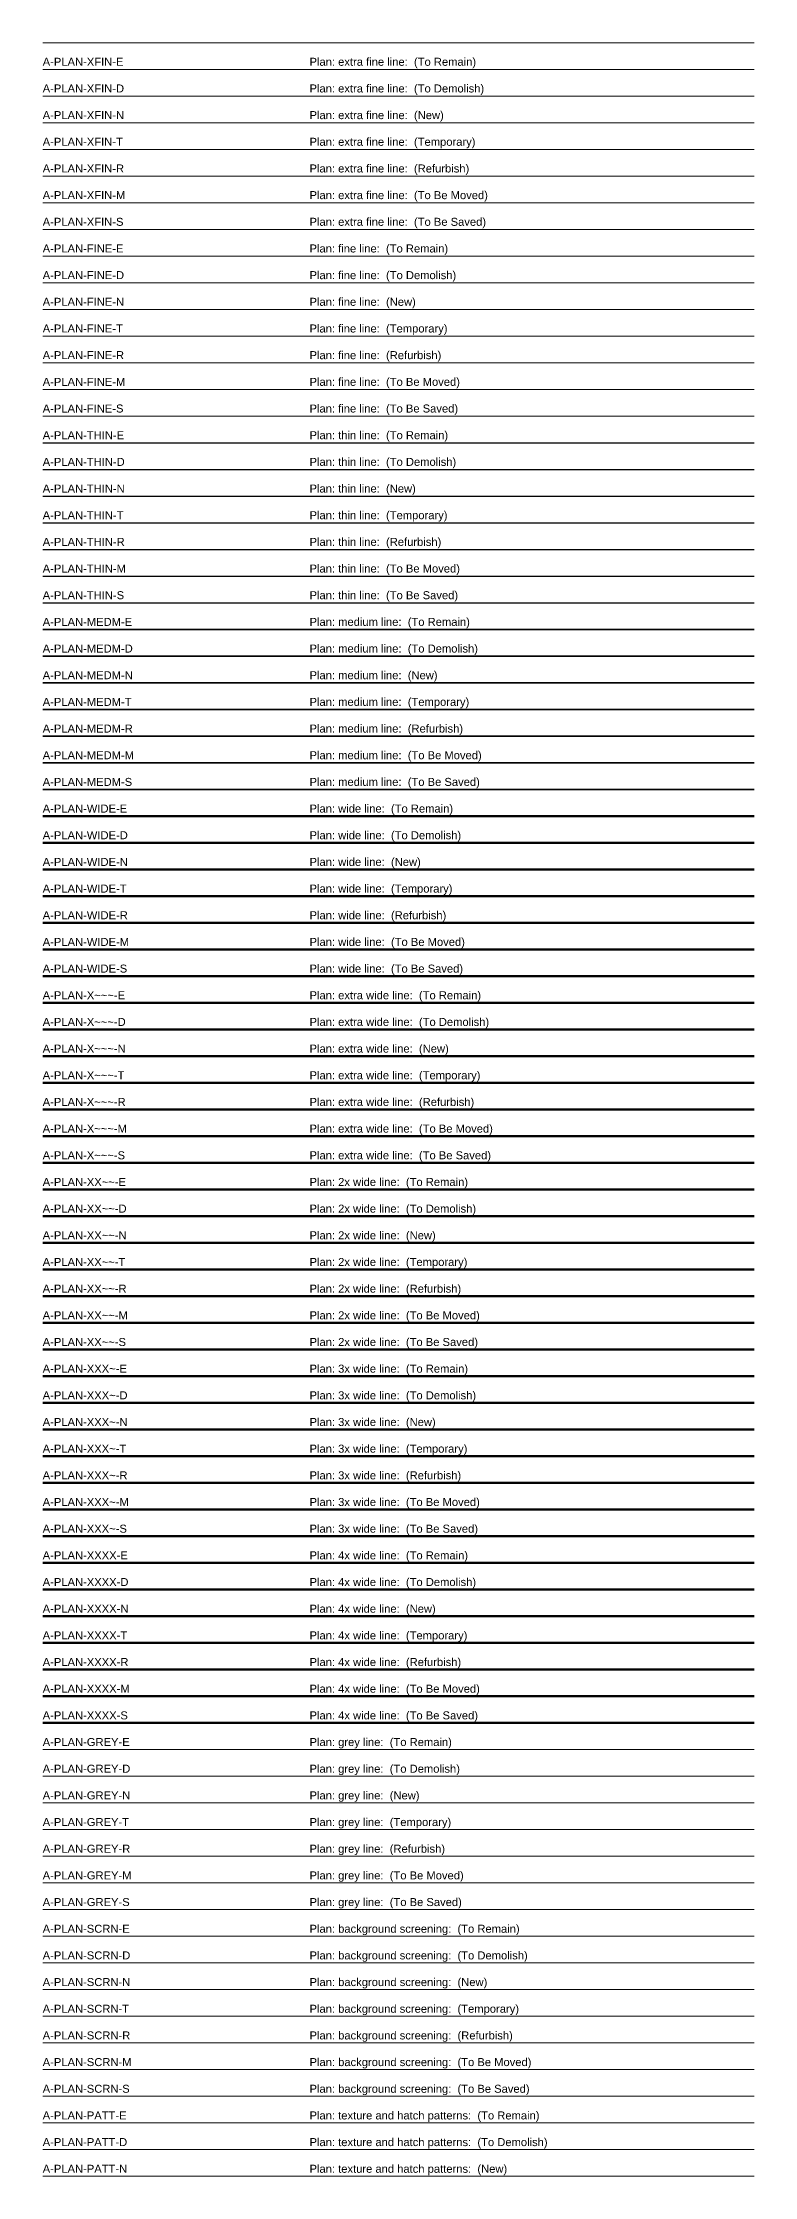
# Model space of a CAD drawing. Header units: millimetres. Extents: x 0 to 200, y -4838 to 3.
# Drawn here: x 0 to 200, y -4230 to -3630 of the extents above; entities that cross this region are included whole.
import ezdxf

# ---------------------------------------------------------------- set-up
doc = ezdxf.new("R2010")
doc.units = ezdxf.units.MM
for name, color, linetype, lineweight in [('A-PLAN-FINE-D', 11, 'Continuous', 18), ('A-PLAN-FINE-E', 201, 'Continuous', 18), ('A-PLAN-FINE-M', 51, 'Continuous', 18), ('A-PLAN-FINE-N', 171, 'Continuous', 18), ('A-PLAN-FINE-R', 131, 'Continuous', 18), ('A-PLAN-FINE-S', 101, 'Continuous', 18), ('A-PLAN-FINE-T', 31, 'Continuous', 18), ('A-PLAN-GREY-D', 8, 'Continuous', 13), ('A-PLAN-GREY-E', 8, 'Continuous', 13), ('A-PLAN-GREY-M', 8, 'Continuous', 13), ('A-PLAN-GREY-N', 8, 'Continuous', 13), ('A-PLAN-GREY-R', 8, 'Continuous', 13), ('A-PLAN-GREY-S', 8, 'Continuous', 13), ('A-PLAN-GREY-T', 8, 'Continuous', 13), ('A-PLAN-MEDM-D', 13, 'Continuous', 35), ('A-PLAN-MEDM-E', 203, 'Continuous', 35), ('A-PLAN-MEDM-M', 53, 'Continuous', 35), ('A-PLAN-MEDM-N', 173, 'Continuous', 35), ('A-PLAN-MEDM-R', 133, 'Continuous', 35), ('A-PLAN-MEDM-S', 103, 'Continuous', 35), ('A-PLAN-MEDM-T', 33, 'Continuous', 35), ('A-PLAN-PATT-D', 19, 'Continuous', 13), ('A-PLAN-PATT-E', 209, 'Continuous', 13), ('A-PLAN-PATT-N', 179, 'Continuous', 13), ('A-PLAN-SCRN-D', 9, 'Continuous', 13), ('A-PLAN-SCRN-E', 9, 'Continuous', 13), ('A-PLAN-SCRN-M', 9, 'Continuous', 13), ('A-PLAN-SCRN-N', 9, 'Continuous', 13), ('A-PLAN-SCRN-R', 9, 'Continuous', 13), ('A-PLAN-SCRN-S', 9, 'Continuous', 13), ('A-PLAN-SCRN-T', 9, 'Continuous', 13), ('A-PLAN-THIN-D', 12, 'Continuous', 25), ('A-PLAN-THIN-E', 202, 'Continuous', 25), ('A-PLAN-THIN-M', 52, 'Continuous', 25), ('A-PLAN-THIN-N', 172, 'Continuous', 25), ('A-PLAN-THIN-R', 132, 'Continuous', 25), ('A-PLAN-THIN-S', 102, 'Continuous', 25), ('A-PLAN-THIN-T', 32, 'Continuous', 25), ('A-PLAN-WIDE-D', 14, 'Continuous', 50), ('A-PLAN-WIDE-E', 204, 'Continuous', 50), ('A-PLAN-WIDE-M', 54, 'Continuous', 50), ('A-PLAN-WIDE-N', 174, 'Continuous', 50), ('A-PLAN-WIDE-R', 134, 'Continuous', 50), ('A-PLAN-WIDE-S', 104, 'Continuous', 50), ('A-PLAN-WIDE-T', 34, 'Continuous', 50), ('A-PLAN-XFIN-D', 10, 'Continuous', 13), ('A-PLAN-XFIN-E', 200, 'Continuous', 13), ('A-PLAN-XFIN-M', 50, 'Continuous', 13), ('A-PLAN-XFIN-N', 170, 'Continuous', 13), ('A-PLAN-XFIN-R', 130, 'Continuous', 13), ('A-PLAN-XFIN-S', 100, 'Continuous', 13), ('A-PLAN-XFIN-T', 30, 'Continuous', 13), ('A-PLAN-XXXX-D', 18, 'Continuous', 200), ('A-PLAN-XXXX-E', 208, 'Continuous', 200), ('A-PLAN-XXXX-M', 58, 'Continuous', 200), ('A-PLAN-XXXX-N', 178, 'Continuous', 200), ('A-PLAN-XXXX-R', 138, 'Continuous', 200), ('A-PLAN-XXXX-S', 108, 'Continuous', 200), ('A-PLAN-XXXX-T', 38, 'Continuous', 200), ('A-PLAN-XXX~-D', 17, 'Continuous', 140), ('A-PLAN-XXX~-E', 207, 'Continuous', 140), ('A-PLAN-XXX~-M', 57, 'Continuous', 140), ('A-PLAN-XXX~-N', 177, 'Continuous', 140), ('A-PLAN-XXX~-R', 137, 'Continuous', 140), ('A-PLAN-XXX~-S', 107, 'Continuous', 140), ('A-PLAN-XXX~-T', 37, 'Continuous', 140), ('A-PLAN-XX~~-D', 16, 'Continuous', 100), ('A-PLAN-XX~~-E', 206, 'Continuous', 100), ('A-PLAN-XX~~-M', 56, 'Continuous', 100), ('A-PLAN-XX~~-N', 176, 'Continuous', 100), ('A-PLAN-XX~~-R', 136, 'Continuous', 100), ('A-PLAN-XX~~-S', 106, 'Continuous', 100), ('A-PLAN-XX~~-T', 36, 'Continuous', 100), ('A-PLAN-X~~~-D', 15, 'Continuous', 70), ('A-PLAN-X~~~-E', 205, 'Continuous', 70), ('A-PLAN-X~~~-M', 55, 'Continuous', 70), ('A-PLAN-X~~~-N', 175, 'Continuous', 70), ('A-PLAN-X~~~-R', 135, 'Continuous', 70), ('A-PLAN-X~~~-S', 105, 'Continuous', 70), ('A-PLAN-X~~~-T', 35, 'Continuous', 70)]:
    doc.layers.add(name, color=color, linetype=linetype, lineweight=lineweight)
doc.layers.add('A-PLAN-NPLT-S', color=140, linetype='Continuous', lineweight=18, plot=False)
doc.layers.add('A-SECT-NPLT-S', color=140, linetype='Continuous', lineweight=18, plot=False)
doc.styles.get("Standard").update_dxf_attribs({"font": 'arial.ttf'})

# ---------------------------------------------------------------- blocks, each defined once
blk = doc.blocks.new('AecLayers_SingleLetter_Augmented_UpperPhasing_A_2D')
at = {"layer": 'A-PLAN-FINE-D'}
blk.add_line((0, -3697.5), (200, -3697.5), dxfattribs=at)
at = {"layer": 'A-PLAN-FINE-E'}
blk.add_line((0, -3690), (200, -3690), dxfattribs=at)
at = {"layer": 'A-PLAN-FINE-M'}
blk.add_line((0, -3727.5), (200, -3727.5), dxfattribs=at)
at = {"layer": 'A-PLAN-FINE-N'}
blk.add_line((0, -3705), (200, -3705), dxfattribs=at)
at = {"layer": 'A-PLAN-FINE-R'}
blk.add_line((0, -3720), (200, -3720), dxfattribs=at)
at = {"layer": 'A-PLAN-FINE-S'}
blk.add_line((0, -3735), (200, -3735), dxfattribs=at)
at = {"layer": 'A-PLAN-FINE-T'}
blk.add_line((0, -3712.5), (200, -3712.5), dxfattribs=at)
at = {"layer": 'A-PLAN-GREY-D'}
blk.add_line((0, -4117.5), (200, -4117.5), dxfattribs=at)
at = {"layer": 'A-PLAN-GREY-E'}
blk.add_line((0, -4110), (200, -4110), dxfattribs=at)
at = {"layer": 'A-PLAN-GREY-M'}
blk.add_line((0, -4147.5), (200, -4147.5), dxfattribs=at)
at = {"layer": 'A-PLAN-GREY-N'}
blk.add_line((0, -4125), (200, -4125), dxfattribs=at)
at = {"layer": 'A-PLAN-GREY-R'}
blk.add_line((0, -4140), (200, -4140), dxfattribs=at)
at = {"layer": 'A-PLAN-GREY-S'}
blk.add_line((0, -4155), (200, -4155), dxfattribs=at)
at = {"layer": 'A-PLAN-GREY-T'}
blk.add_line((0, -4132.5), (200, -4132.5), dxfattribs=at)
at = {"layer": 'A-PLAN-MEDM-D'}
blk.add_line((0, -3802.5), (200, -3802.5), dxfattribs=at)
at = {"layer": 'A-PLAN-MEDM-E'}
blk.add_line((0, -3795), (200, -3795), dxfattribs=at)
at = {"layer": 'A-PLAN-MEDM-M'}
blk.add_line((0, -3832.5), (200, -3832.5), dxfattribs=at)
at = {"layer": 'A-PLAN-MEDM-N'}
blk.add_line((0, -3810), (200, -3810), dxfattribs=at)
at = {"layer": 'A-PLAN-MEDM-R'}
blk.add_line((0, -3825), (200, -3825), dxfattribs=at)
at = {"layer": 'A-PLAN-MEDM-S'}
blk.add_line((0, -3840), (200, -3840), dxfattribs=at)
at = {"layer": 'A-PLAN-MEDM-T'}
blk.add_line((0, -3817.5), (200, -3817.5), dxfattribs=at)
at = {"layer": 'A-PLAN-PATT-D'}
blk.add_line((0, -4222.5), (200, -4222.5), dxfattribs=at)
at = {"layer": 'A-PLAN-PATT-E'}
blk.add_line((0, -4215), (200, -4215), dxfattribs=at)
at = {"layer": 'A-PLAN-PATT-N'}
blk.add_line((0, -4230), (200, -4230), dxfattribs=at)
at = {"layer": 'A-PLAN-SCRN-D'}
blk.add_line((0, -4170), (200, -4170), dxfattribs=at)
at = {"layer": 'A-PLAN-SCRN-E'}
blk.add_line((0, -4162.5), (200, -4162.5), dxfattribs=at)
at = {"layer": 'A-PLAN-SCRN-M'}
blk.add_line((0, -4200), (200, -4200), dxfattribs=at)
at = {"layer": 'A-PLAN-SCRN-N'}
blk.add_line((0, -4177.5), (200, -4177.5), dxfattribs=at)
at = {"layer": 'A-PLAN-SCRN-R'}
blk.add_line((0, -4192.5), (200, -4192.5), dxfattribs=at)
at = {"layer": 'A-PLAN-SCRN-S'}
blk.add_line((0, -4207.5), (200, -4207.5), dxfattribs=at)
at = {"layer": 'A-PLAN-SCRN-T'}
blk.add_line((0, -4185), (200, -4185), dxfattribs=at)
at = {"layer": 'A-PLAN-THIN-D'}
blk.add_line((0, -3750), (200, -3750), dxfattribs=at)
at = {"layer": 'A-PLAN-THIN-E'}
blk.add_line((0, -3742.5), (200, -3742.5), dxfattribs=at)
at = {"layer": 'A-PLAN-THIN-M'}
blk.add_line((0, -3780), (200, -3780), dxfattribs=at)
at = {"layer": 'A-PLAN-THIN-N'}
blk.add_line((0, -3757.5), (200, -3757.5), dxfattribs=at)
at = {"layer": 'A-PLAN-THIN-R'}
blk.add_line((0, -3772.5), (200, -3772.5), dxfattribs=at)
at = {"layer": 'A-PLAN-THIN-S'}
blk.add_line((0, -3787.5), (200, -3787.5), dxfattribs=at)
at = {"layer": 'A-PLAN-THIN-T'}
blk.add_line((0, -3765), (200, -3765), dxfattribs=at)
at = {"layer": 'A-PLAN-WIDE-D'}
blk.add_line((0, -3855), (200, -3855), dxfattribs=at)
at = {"layer": 'A-PLAN-WIDE-E'}
blk.add_line((0, -3847.5), (200, -3847.5), dxfattribs=at)
at = {"layer": 'A-PLAN-WIDE-M'}
blk.add_line((0, -3885), (200, -3885), dxfattribs=at)
at = {"layer": 'A-PLAN-WIDE-N'}
blk.add_line((0, -3862.5), (200, -3862.5), dxfattribs=at)
at = {"layer": 'A-PLAN-WIDE-R'}
blk.add_line((0, -3877.5), (200, -3877.5), dxfattribs=at)
at = {"layer": 'A-PLAN-WIDE-S'}
blk.add_line((0, -3892.5), (200, -3892.5), dxfattribs=at)
at = {"layer": 'A-PLAN-WIDE-T'}
blk.add_line((0, -3870), (200, -3870), dxfattribs=at)
at = {"layer": 'A-PLAN-XFIN-D'}
blk.add_line((0, -3645), (200, -3645), dxfattribs=at)
at = {"layer": 'A-PLAN-XFIN-E'}
blk.add_line((0, -3637.5), (200, -3637.5), dxfattribs=at)
at = {"layer": 'A-PLAN-XFIN-M'}
blk.add_line((0, -3675), (200, -3675), dxfattribs=at)
at = {"layer": 'A-PLAN-XFIN-N'}
blk.add_line((0, -3652.5), (200, -3652.5), dxfattribs=at)
at = {"layer": 'A-PLAN-XFIN-R'}
blk.add_line((0, -3667.5), (200, -3667.5), dxfattribs=at)
at = {"layer": 'A-PLAN-XFIN-S'}
blk.add_line((0, -3682.5), (200, -3682.5), dxfattribs=at)
at = {"layer": 'A-PLAN-XFIN-T'}
blk.add_line((0, -3660), (200, -3660), dxfattribs=at)
at = {"layer": 'A-PLAN-XXXX-D'}
blk.add_line((0, -4065), (200, -4065), dxfattribs=at)
at = {"layer": 'A-PLAN-XXXX-E'}
blk.add_line((0, -4057.5), (200, -4057.5), dxfattribs=at)
at = {"layer": 'A-PLAN-XXXX-M'}
blk.add_line((0, -4095), (200, -4095), dxfattribs=at)
at = {"layer": 'A-PLAN-XXXX-N'}
blk.add_line((0, -4072.5), (200, -4072.5), dxfattribs=at)
at = {"layer": 'A-PLAN-XXXX-R'}
blk.add_line((0, -4087.5), (200, -4087.5), dxfattribs=at)
at = {"layer": 'A-PLAN-XXXX-S'}
blk.add_line((0, -4102.5), (200, -4102.5), dxfattribs=at)
at = {"layer": 'A-PLAN-XXXX-T'}
blk.add_line((0, -4080), (200, -4080), dxfattribs=at)
at = {"layer": 'A-PLAN-XXX~-D'}
blk.add_line((0, -4012.5), (200, -4012.5), dxfattribs=at)
at = {"layer": 'A-PLAN-XXX~-E'}
blk.add_line((0, -4005), (200, -4005), dxfattribs=at)
at = {"layer": 'A-PLAN-XXX~-M'}
blk.add_line((0, -4042.5), (200, -4042.5), dxfattribs=at)
at = {"layer": 'A-PLAN-XXX~-N'}
blk.add_line((0, -4020), (200, -4020), dxfattribs=at)
at = {"layer": 'A-PLAN-XXX~-R'}
blk.add_line((0, -4035), (200, -4035), dxfattribs=at)
at = {"layer": 'A-PLAN-XXX~-S'}
blk.add_line((0, -4050), (200, -4050), dxfattribs=at)
at = {"layer": 'A-PLAN-XXX~-T'}
blk.add_line((0, -4027.5), (200, -4027.5), dxfattribs=at)
at = {"layer": 'A-PLAN-XX~~-D'}
blk.add_line((0, -3960), (200, -3960), dxfattribs=at)
at = {"layer": 'A-PLAN-XX~~-E'}
blk.add_line((0, -3952.5), (200, -3952.5), dxfattribs=at)
at = {"layer": 'A-PLAN-XX~~-M'}
blk.add_line((0, -3990), (200, -3990), dxfattribs=at)
at = {"layer": 'A-PLAN-XX~~-N'}
blk.add_line((0, -3967.5), (200, -3967.5), dxfattribs=at)
at = {"layer": 'A-PLAN-XX~~-R'}
blk.add_line((0, -3982.5), (200, -3982.5), dxfattribs=at)
at = {"layer": 'A-PLAN-XX~~-S'}
blk.add_line((0, -3997.5), (200, -3997.5), dxfattribs=at)
at = {"layer": 'A-PLAN-XX~~-T'}
blk.add_line((0, -3975), (200, -3975), dxfattribs=at)
at = {"layer": 'A-PLAN-X~~~-D'}
blk.add_line((0, -3907.5), (200, -3907.5), dxfattribs=at)
at = {"layer": 'A-PLAN-X~~~-E'}
blk.add_line((0, -3900), (200, -3900), dxfattribs=at)
at = {"layer": 'A-PLAN-X~~~-M'}
blk.add_line((0, -3937.5), (200, -3937.5), dxfattribs=at)
at = {"layer": 'A-PLAN-X~~~-N'}
blk.add_line((0, -3915), (200, -3915), dxfattribs=at)
at = {"layer": 'A-PLAN-X~~~-R'}
blk.add_line((0, -3930), (200, -3930), dxfattribs=at)
at = {"layer": 'A-PLAN-X~~~-S'}
blk.add_line((0, -3945), (200, -3945), dxfattribs=at)
at = {"layer": 'A-PLAN-X~~~-T'}
blk.add_line((0, -3922.5), (200, -3922.5), dxfattribs=at)
at = {"layer": 'A-SECT-NPLT-S'}
blk.add_line((0, -3630), (200, -3630), dxfattribs=at)
at = {"layer": 'A-PLAN-FINE-D'}
for s, p in [('A-PLAN-FINE-D', (0, -3696.5)), ('Plan: fine line:  (To Demolish)', (75, -3696.5))]:
    blk.add_text(s, height=2.25, dxfattribs=at).set_placement(p)
at = {"layer": 'A-PLAN-FINE-E'}
for s, p in [('A-PLAN-FINE-E', (0, -3689)), ('Plan: fine line:  (To Remain)', (75, -3689))]:
    blk.add_text(s, height=2.25, dxfattribs=at).set_placement(p)
at = {"layer": 'A-PLAN-FINE-M'}
for s, p in [('A-PLAN-FINE-M', (0, -3726.5)), ('Plan: fine line:  (To Be Moved)', (75, -3726.5))]:
    blk.add_text(s, height=2.25, dxfattribs=at).set_placement(p)
at = {"layer": 'A-PLAN-FINE-N'}
for s, p in [('A-PLAN-FINE-N', (0, -3704)), ('Plan: fine line:  (New)', (75, -3704))]:
    blk.add_text(s, height=2.25, dxfattribs=at).set_placement(p)
at = {"layer": 'A-PLAN-FINE-R'}
for s, p in [('A-PLAN-FINE-R', (0, -3719)), ('Plan: fine line:  (Refurbish)', (75, -3719))]:
    blk.add_text(s, height=2.25, dxfattribs=at).set_placement(p)
at = {"layer": 'A-PLAN-FINE-S'}
for s, p in [('A-PLAN-FINE-S', (0, -3734)), ('Plan: fine line:  (To Be Saved)', (75, -3734))]:
    blk.add_text(s, height=2.25, dxfattribs=at).set_placement(p)
at = {"layer": 'A-PLAN-FINE-T'}
for s, p in [('A-PLAN-FINE-T', (0, -3711.5)), ('Plan: fine line:  (Temporary)', (75, -3711.5))]:
    blk.add_text(s, height=2.25, dxfattribs=at).set_placement(p)
at = {"layer": 'A-PLAN-GREY-D'}
for s, p in [('A-PLAN-GREY-D', (0, -4116.5)), ('Plan: grey line:  (To Demolish)', (75, -4116.5))]:
    blk.add_text(s, height=2.25, dxfattribs=at).set_placement(p)
at = {"layer": 'A-PLAN-GREY-E'}
for s, p in [('A-PLAN-GREY-E', (0, -4109)), ('Plan: grey line:  (To Remain)', (75, -4109))]:
    blk.add_text(s, height=2.25, dxfattribs=at).set_placement(p)
at = {"layer": 'A-PLAN-GREY-M'}
for s, p in [('A-PLAN-GREY-M', (0, -4146.5)), ('Plan: grey line:  (To Be Moved)', (75, -4146.5))]:
    blk.add_text(s, height=2.25, dxfattribs=at).set_placement(p)
at = {"layer": 'A-PLAN-GREY-N'}
for s, p in [('A-PLAN-GREY-N', (0, -4124)), ('Plan: grey line:  (New)', (75, -4124))]:
    blk.add_text(s, height=2.25, dxfattribs=at).set_placement(p)
at = {"layer": 'A-PLAN-GREY-R'}
for s, p in [('A-PLAN-GREY-R', (0, -4139)), ('Plan: grey line:  (Refurbish)', (75, -4139))]:
    blk.add_text(s, height=2.25, dxfattribs=at).set_placement(p)
at = {"layer": 'A-PLAN-GREY-S'}
for s, p in [('A-PLAN-GREY-S', (0, -4154)), ('Plan: grey line:  (To Be Saved)', (75, -4154))]:
    blk.add_text(s, height=2.25, dxfattribs=at).set_placement(p)
at = {"layer": 'A-PLAN-GREY-T'}
for s, p in [('A-PLAN-GREY-T', (0, -4131.5)), ('Plan: grey line:  (Temporary)', (75, -4131.5))]:
    blk.add_text(s, height=2.25, dxfattribs=at).set_placement(p)
at = {"layer": 'A-PLAN-MEDM-D'}
for s, p in [('A-PLAN-MEDM-D', (0, -3801.5)), ('Plan: medium line:  (To Demolish)', (75, -3801.5))]:
    blk.add_text(s, height=2.25, dxfattribs=at).set_placement(p)
at = {"layer": 'A-PLAN-MEDM-E'}
for s, p in [('A-PLAN-MEDM-E', (0, -3794)), ('Plan: medium line:  (To Remain)', (75, -3794))]:
    blk.add_text(s, height=2.25, dxfattribs=at).set_placement(p)
at = {"layer": 'A-PLAN-MEDM-M'}
for s, p in [('A-PLAN-MEDM-M', (0, -3831.5)), ('Plan: medium line:  (To Be Moved)', (75, -3831.5))]:
    blk.add_text(s, height=2.25, dxfattribs=at).set_placement(p)
at = {"layer": 'A-PLAN-MEDM-N'}
for s, p in [('A-PLAN-MEDM-N', (0, -3809)), ('Plan: medium line:  (New)', (75, -3809))]:
    blk.add_text(s, height=2.25, dxfattribs=at).set_placement(p)
at = {"layer": 'A-PLAN-MEDM-R'}
for s, p in [('A-PLAN-MEDM-R', (0, -3824)), ('Plan: medium line:  (Refurbish)', (75, -3824))]:
    blk.add_text(s, height=2.25, dxfattribs=at).set_placement(p)
at = {"layer": 'A-PLAN-MEDM-S'}
for s, p in [('A-PLAN-MEDM-S', (0, -3839)), ('Plan: medium line:  (To Be Saved)', (75, -3839))]:
    blk.add_text(s, height=2.25, dxfattribs=at).set_placement(p)
at = {"layer": 'A-PLAN-MEDM-T'}
for s, p in [('A-PLAN-MEDM-T', (0, -3816.5)), ('Plan: medium line:  (Temporary)', (75, -3816.5))]:
    blk.add_text(s, height=2.25, dxfattribs=at).set_placement(p)
at = {"layer": 'A-PLAN-PATT-D'}
for s, p in [('A-PLAN-PATT-D', (0, -4221.5)), ('Plan: texture and hatch patterns:  (To Demolish)', (75, -4221.5))]:
    blk.add_text(s, height=2.25, dxfattribs=at).set_placement(p)
at = {"layer": 'A-PLAN-PATT-E'}
for s, p in [('A-PLAN-PATT-E', (0, -4214)), ('Plan: texture and hatch patterns:  (To Remain)', (75, -4214))]:
    blk.add_text(s, height=2.25, dxfattribs=at).set_placement(p)
at = {"layer": 'A-PLAN-PATT-N'}
for s, p in [('A-PLAN-PATT-N', (0, -4229)), ('Plan: texture and hatch patterns:  (New)', (75, -4229))]:
    blk.add_text(s, height=2.25, dxfattribs=at).set_placement(p)
at = {"layer": 'A-PLAN-SCRN-D'}
for s, p in [('A-PLAN-SCRN-D', (0, -4169)), ('Plan: background screening:  (To Demolish)', (75, -4169))]:
    blk.add_text(s, height=2.25, dxfattribs=at).set_placement(p)
at = {"layer": 'A-PLAN-SCRN-E'}
for s, p in [('A-PLAN-SCRN-E', (0, -4161.5)), ('Plan: background screening:  (To Remain)', (75, -4161.5))]:
    blk.add_text(s, height=2.25, dxfattribs=at).set_placement(p)
at = {"layer": 'A-PLAN-SCRN-M'}
for s, p in [('A-PLAN-SCRN-M', (0, -4199)), ('Plan: background screening:  (To Be Moved)', (75, -4199))]:
    blk.add_text(s, height=2.25, dxfattribs=at).set_placement(p)
at = {"layer": 'A-PLAN-SCRN-N'}
for s, p in [('A-PLAN-SCRN-N', (0, -4176.5)), ('Plan: background screening:  (New)', (75, -4176.5))]:
    blk.add_text(s, height=2.25, dxfattribs=at).set_placement(p)
at = {"layer": 'A-PLAN-SCRN-R'}
for s, p in [('A-PLAN-SCRN-R', (0, -4191.5)), ('Plan: background screening:  (Refurbish)', (75, -4191.5))]:
    blk.add_text(s, height=2.25, dxfattribs=at).set_placement(p)
at = {"layer": 'A-PLAN-SCRN-S'}
for s, p in [('A-PLAN-SCRN-S', (0, -4206.5)), ('Plan: background screening:  (To Be Saved)', (75, -4206.5))]:
    blk.add_text(s, height=2.25, dxfattribs=at).set_placement(p)
at = {"layer": 'A-PLAN-SCRN-T'}
for s, p in [('A-PLAN-SCRN-T', (0, -4184)), ('Plan: background screening:  (Temporary)', (75, -4184))]:
    blk.add_text(s, height=2.25, dxfattribs=at).set_placement(p)
at = {"layer": 'A-PLAN-THIN-D'}
for s, p in [('A-PLAN-THIN-D', (0, -3749)), ('Plan: thin line:  (To Demolish)', (75, -3749))]:
    blk.add_text(s, height=2.25, dxfattribs=at).set_placement(p)
at = {"layer": 'A-PLAN-THIN-E'}
for s, p in [('A-PLAN-THIN-E', (0, -3741.5)), ('Plan: thin line:  (To Remain)', (75, -3741.5))]:
    blk.add_text(s, height=2.25, dxfattribs=at).set_placement(p)
at = {"layer": 'A-PLAN-THIN-M'}
for s, p in [('A-PLAN-THIN-M', (0, -3779)), ('Plan: thin line:  (To Be Moved)', (75, -3779))]:
    blk.add_text(s, height=2.25, dxfattribs=at).set_placement(p)
at = {"layer": 'A-PLAN-THIN-N'}
for s, p in [('A-PLAN-THIN-N', (0, -3756.5)), ('Plan: thin line:  (New)', (75, -3756.5))]:
    blk.add_text(s, height=2.25, dxfattribs=at).set_placement(p)
at = {"layer": 'A-PLAN-THIN-R'}
for s, p in [('A-PLAN-THIN-R', (0, -3771.5)), ('Plan: thin line:  (Refurbish)', (75, -3771.5))]:
    blk.add_text(s, height=2.25, dxfattribs=at).set_placement(p)
at = {"layer": 'A-PLAN-THIN-S'}
for s, p in [('A-PLAN-THIN-S', (0, -3786.5)), ('Plan: thin line:  (To Be Saved)', (75, -3786.5))]:
    blk.add_text(s, height=2.25, dxfattribs=at).set_placement(p)
at = {"layer": 'A-PLAN-THIN-T'}
for s, p in [('A-PLAN-THIN-T', (0, -3764)), ('Plan: thin line:  (Temporary)', (75, -3764))]:
    blk.add_text(s, height=2.25, dxfattribs=at).set_placement(p)
at = {"layer": 'A-PLAN-WIDE-D'}
for s, p in [('A-PLAN-WIDE-D', (0, -3854)), ('Plan: wide line:  (To Demolish)', (75, -3854))]:
    blk.add_text(s, height=2.25, dxfattribs=at).set_placement(p)
at = {"layer": 'A-PLAN-WIDE-E'}
for s, p in [('A-PLAN-WIDE-E', (0, -3846.5)), ('Plan: wide line:  (To Remain)', (75, -3846.5))]:
    blk.add_text(s, height=2.25, dxfattribs=at).set_placement(p)
at = {"layer": 'A-PLAN-WIDE-M'}
for s, p in [('A-PLAN-WIDE-M', (0, -3884)), ('Plan: wide line:  (To Be Moved)', (75, -3884))]:
    blk.add_text(s, height=2.25, dxfattribs=at).set_placement(p)
at = {"layer": 'A-PLAN-WIDE-N'}
for s, p in [('A-PLAN-WIDE-N', (0, -3861.5)), ('Plan: wide line:  (New)', (75, -3861.5))]:
    blk.add_text(s, height=2.25, dxfattribs=at).set_placement(p)
at = {"layer": 'A-PLAN-WIDE-R'}
for s, p in [('A-PLAN-WIDE-R', (0, -3876.5)), ('Plan: wide line:  (Refurbish)', (75, -3876.5))]:
    blk.add_text(s, height=2.25, dxfattribs=at).set_placement(p)
at = {"layer": 'A-PLAN-WIDE-S'}
for s, p in [('A-PLAN-WIDE-S', (0, -3891.5)), ('Plan: wide line:  (To Be Saved)', (75, -3891.5))]:
    blk.add_text(s, height=2.25, dxfattribs=at).set_placement(p)
at = {"layer": 'A-PLAN-WIDE-T'}
for s, p in [('A-PLAN-WIDE-T', (0, -3869)), ('Plan: wide line:  (Temporary)', (75, -3869))]:
    blk.add_text(s, height=2.25, dxfattribs=at).set_placement(p)
at = {"layer": 'A-PLAN-XFIN-D'}
for s, p in [('A-PLAN-XFIN-D', (0, -3644)), ('Plan: extra fine line:  (To Demolish)', (75, -3644))]:
    blk.add_text(s, height=2.25, dxfattribs=at).set_placement(p)
at = {"layer": 'A-PLAN-XFIN-E'}
for s, p in [('A-PLAN-XFIN-E', (0, -3636.5)), ('Plan: extra fine line:  (To Remain)', (75, -3636.5))]:
    blk.add_text(s, height=2.25, dxfattribs=at).set_placement(p)
at = {"layer": 'A-PLAN-XFIN-M'}
for s, p in [('A-PLAN-XFIN-M', (0, -3674)), ('Plan: extra fine line:  (To Be Moved)', (75, -3674))]:
    blk.add_text(s, height=2.25, dxfattribs=at).set_placement(p)
at = {"layer": 'A-PLAN-XFIN-N'}
for s, p in [('A-PLAN-XFIN-N', (0, -3651.5)), ('Plan: extra fine line:  (New)', (75, -3651.5))]:
    blk.add_text(s, height=2.25, dxfattribs=at).set_placement(p)
at = {"layer": 'A-PLAN-XFIN-R'}
for s, p in [('A-PLAN-XFIN-R', (0, -3666.5)), ('Plan: extra fine line:  (Refurbish)', (75, -3666.5))]:
    blk.add_text(s, height=2.25, dxfattribs=at).set_placement(p)
at = {"layer": 'A-PLAN-XFIN-S'}
for s, p in [('A-PLAN-XFIN-S', (0, -3681.5)), ('Plan: extra fine line:  (To Be Saved)', (75, -3681.5))]:
    blk.add_text(s, height=2.25, dxfattribs=at).set_placement(p)
at = {"layer": 'A-PLAN-XFIN-T'}
for s, p in [('A-PLAN-XFIN-T', (0, -3659)), ('Plan: extra fine line:  (Temporary)', (75, -3659))]:
    blk.add_text(s, height=2.25, dxfattribs=at).set_placement(p)
at = {"layer": 'A-PLAN-XXXX-D'}
for s, p in [('A-PLAN-XXXX-D', (0, -4064)), ('Plan: 4x wide line:  (To Demolish)', (75, -4064))]:
    blk.add_text(s, height=2.25, dxfattribs=at).set_placement(p)
at = {"layer": 'A-PLAN-XXXX-E'}
for s, p in [('A-PLAN-XXXX-E', (0, -4056.5)), ('Plan: 4x wide line:  (To Remain)', (75, -4056.5))]:
    blk.add_text(s, height=2.25, dxfattribs=at).set_placement(p)
at = {"layer": 'A-PLAN-XXXX-M'}
for s, p in [('A-PLAN-XXXX-M', (0, -4094)), ('Plan: 4x wide line:  (To Be Moved)', (75, -4094))]:
    blk.add_text(s, height=2.25, dxfattribs=at).set_placement(p)
at = {"layer": 'A-PLAN-XXXX-N'}
for s, p in [('A-PLAN-XXXX-N', (0, -4071.5)), ('Plan: 4x wide line:  (New)', (75, -4071.5))]:
    blk.add_text(s, height=2.25, dxfattribs=at).set_placement(p)
at = {"layer": 'A-PLAN-XXXX-R'}
for s, p in [('A-PLAN-XXXX-R', (0, -4086.5)), ('Plan: 4x wide line:  (Refurbish)', (75, -4086.5))]:
    blk.add_text(s, height=2.25, dxfattribs=at).set_placement(p)
at = {"layer": 'A-PLAN-XXXX-S'}
for s, p in [('A-PLAN-XXXX-S', (0, -4101.5)), ('Plan: 4x wide line:  (To Be Saved)', (75, -4101.5))]:
    blk.add_text(s, height=2.25, dxfattribs=at).set_placement(p)
at = {"layer": 'A-PLAN-XXXX-T'}
for s, p in [('A-PLAN-XXXX-T', (0, -4079)), ('Plan: 4x wide line:  (Temporary)', (75, -4079))]:
    blk.add_text(s, height=2.25, dxfattribs=at).set_placement(p)
at = {"layer": 'A-PLAN-XXX~-D'}
for s, p in [('A-PLAN-XXX~-D', (0, -4011.5)), ('Plan: 3x wide line:  (To Demolish)', (75, -4011.5))]:
    blk.add_text(s, height=2.25, dxfattribs=at).set_placement(p)
at = {"layer": 'A-PLAN-XXX~-E'}
for s, p in [('A-PLAN-XXX~-E', (0, -4004)), ('Plan: 3x wide line:  (To Remain)', (75, -4004))]:
    blk.add_text(s, height=2.25, dxfattribs=at).set_placement(p)
at = {"layer": 'A-PLAN-XXX~-M'}
for s, p in [('A-PLAN-XXX~-M', (0, -4041.5)), ('Plan: 3x wide line:  (To Be Moved)', (75, -4041.5))]:
    blk.add_text(s, height=2.25, dxfattribs=at).set_placement(p)
at = {"layer": 'A-PLAN-XXX~-N'}
for s, p in [('A-PLAN-XXX~-N', (0, -4019)), ('Plan: 3x wide line:  (New)', (75, -4019))]:
    blk.add_text(s, height=2.25, dxfattribs=at).set_placement(p)
at = {"layer": 'A-PLAN-XXX~-R'}
for s, p in [('A-PLAN-XXX~-R', (0, -4034)), ('Plan: 3x wide line:  (Refurbish)', (75, -4034))]:
    blk.add_text(s, height=2.25, dxfattribs=at).set_placement(p)
at = {"layer": 'A-PLAN-XXX~-S'}
for s, p in [('A-PLAN-XXX~-S', (0, -4049)), ('Plan: 3x wide line:  (To Be Saved)', (75, -4049))]:
    blk.add_text(s, height=2.25, dxfattribs=at).set_placement(p)
at = {"layer": 'A-PLAN-XXX~-T'}
for s, p in [('A-PLAN-XXX~-T', (0, -4026.5)), ('Plan: 3x wide line:  (Temporary)', (75, -4026.5))]:
    blk.add_text(s, height=2.25, dxfattribs=at).set_placement(p)
at = {"layer": 'A-PLAN-XX~~-D'}
for s, p in [('A-PLAN-XX~~-D', (0, -3959)), ('Plan: 2x wide line:  (To Demolish)', (75, -3959))]:
    blk.add_text(s, height=2.25, dxfattribs=at).set_placement(p)
at = {"layer": 'A-PLAN-XX~~-E'}
for s, p in [('A-PLAN-XX~~-E', (0, -3951.5)), ('Plan: 2x wide line:  (To Remain)', (75, -3951.5))]:
    blk.add_text(s, height=2.25, dxfattribs=at).set_placement(p)
at = {"layer": 'A-PLAN-XX~~-M'}
for s, p in [('A-PLAN-XX~~-M', (0, -3989)), ('Plan: 2x wide line:  (To Be Moved)', (75, -3989))]:
    blk.add_text(s, height=2.25, dxfattribs=at).set_placement(p)
at = {"layer": 'A-PLAN-XX~~-N'}
for s, p in [('A-PLAN-XX~~-N', (0, -3966.5)), ('Plan: 2x wide line:  (New)', (75, -3966.5))]:
    blk.add_text(s, height=2.25, dxfattribs=at).set_placement(p)
at = {"layer": 'A-PLAN-XX~~-R'}
for s, p in [('A-PLAN-XX~~-R', (0, -3981.5)), ('Plan: 2x wide line:  (Refurbish)', (75, -3981.5))]:
    blk.add_text(s, height=2.25, dxfattribs=at).set_placement(p)
at = {"layer": 'A-PLAN-XX~~-S'}
for s, p in [('A-PLAN-XX~~-S', (0, -3996.5)), ('Plan: 2x wide line:  (To Be Saved)', (75, -3996.5))]:
    blk.add_text(s, height=2.25, dxfattribs=at).set_placement(p)
at = {"layer": 'A-PLAN-XX~~-T'}
for s, p in [('A-PLAN-XX~~-T', (0, -3974)), ('Plan: 2x wide line:  (Temporary)', (75, -3974))]:
    blk.add_text(s, height=2.25, dxfattribs=at).set_placement(p)
at = {"layer": 'A-PLAN-X~~~-D'}
for s, p in [('A-PLAN-X~~~-D', (0, -3906.5)), ('Plan: extra wide line:  (To Demolish)', (75, -3906.5))]:
    blk.add_text(s, height=2.25, dxfattribs=at).set_placement(p)
at = {"layer": 'A-PLAN-X~~~-E'}
for s, p in [('A-PLAN-X~~~-E', (0, -3899)), ('Plan: extra wide line:  (To Remain)', (75, -3899))]:
    blk.add_text(s, height=2.25, dxfattribs=at).set_placement(p)
at = {"layer": 'A-PLAN-X~~~-M'}
for s, p in [('A-PLAN-X~~~-M', (0, -3936.5)), ('Plan: extra wide line:  (To Be Moved)', (75, -3936.5))]:
    blk.add_text(s, height=2.25, dxfattribs=at).set_placement(p)
at = {"layer": 'A-PLAN-X~~~-N'}
for s, p in [('A-PLAN-X~~~-N', (0, -3914)), ('Plan: extra wide line:  (New)', (75, -3914))]:
    blk.add_text(s, height=2.25, dxfattribs=at).set_placement(p)
at = {"layer": 'A-PLAN-X~~~-R'}
for s, p in [('A-PLAN-X~~~-R', (0, -3929)), ('Plan: extra wide line:  (Refurbish)', (75, -3929))]:
    blk.add_text(s, height=2.25, dxfattribs=at).set_placement(p)
at = {"layer": 'A-PLAN-X~~~-S'}
for s, p in [('A-PLAN-X~~~-S', (0, -3944)), ('Plan: extra wide line:  (To Be Saved)', (75, -3944))]:
    blk.add_text(s, height=2.25, dxfattribs=at).set_placement(p)
at = {"layer": 'A-PLAN-X~~~-T'}
for s, p in [('A-PLAN-X~~~-T', (0, -3921.5)), ('Plan: extra wide line:  (Temporary)', (75, -3921.5))]:
    blk.add_text(s, height=2.25, dxfattribs=at).set_placement(p)

msp = doc.modelspace()

# ---------------------------------------------------------------- block references
at = {"layer": 'A-PLAN-NPLT-S'}
msp.add_blockref('AecLayers_SingleLetter_Augmented_UpperPhasing_A_2D', (0, 0), dxfattribs=at)

doc.saveas('drawing.dxf')
